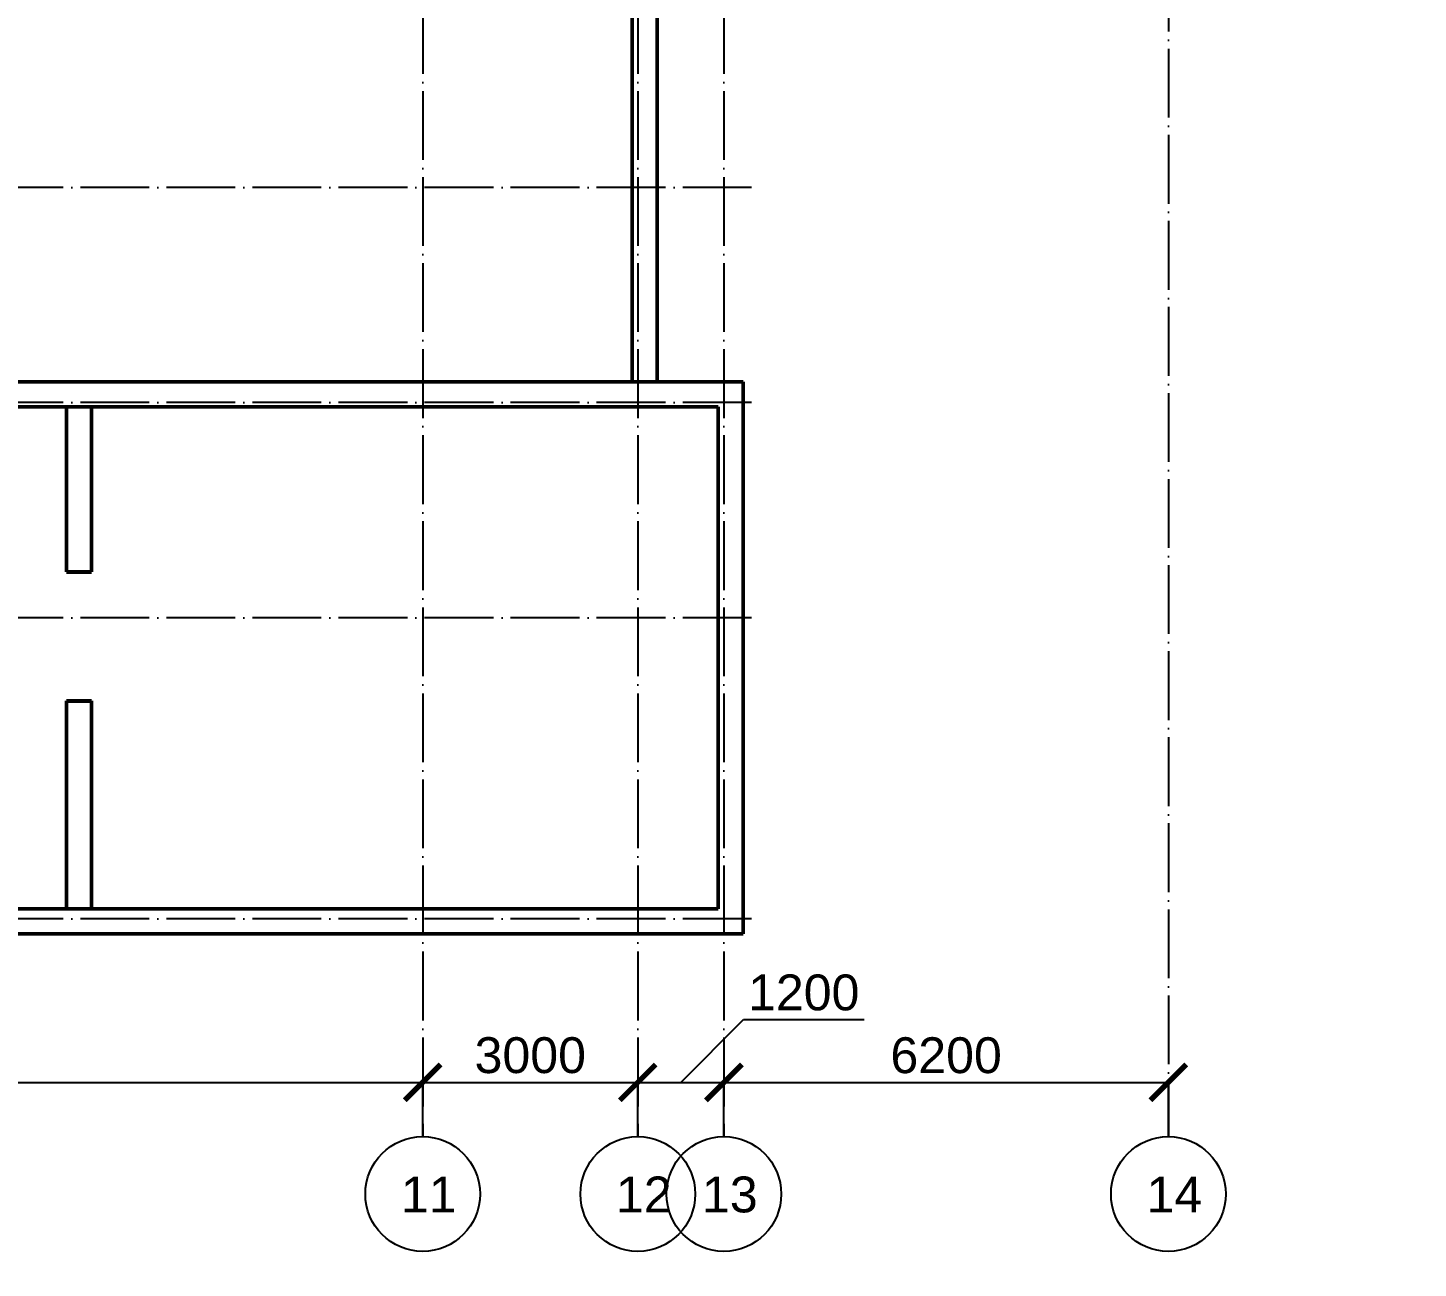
# Model space of a CAD drawing. Header units: millimetres. Extents: x 1982 to 10001982, y -1005230 to 4320529.
# Drawn here: x 2151156 to 2170548, y 1203016 to 1220314 of the extents above; entities that cross this region are included whole.
import ezdxf

# ---------------------------------------------------------------- set-up
doc = ezdxf.new("R2010")
doc.units = ezdxf.units.MM
doc.linetypes.add('ACAD_ISO04W100', pattern=[30, 24, -3, 0, -3])
doc.layers.add('Level 63', color=7, linetype='Continuous', lineweight=0)
doc.layers.add('Стены', color=7, linetype='Continuous', lineweight=50)
for name, color, linetype in [('Оси', 30, 'Continuous'), ('Осн надпись', 7, 'Continuous'), ('размеры оси', 163, 'Continuous')]:
    doc.layers.add(name, color=color, linetype=linetype)
doc.styles.get("Standard").update_dxf_attribs({"font": 'arial.ttf'})
doc.dimstyles.new('200', dxfattribs={"dimtxt": 500, "dimasz": 500, "dimexe": 3, "dimexo": 1.2, "dimgap": 120, "dimtad": 1, "dimtxsty": 'Standard', "dimblk": 'ARCHTICK', "dimcen": 500, "dimadec": 0, "dimazin": 0, "dimtfac": 1, "dimtmove": 1, "dimatfit": 3, "dimldrblk": 'ARCHTICK', "dimfxl": 0, "dimarcsym": 2})

# ---------------------------------------------------------------- blocks, each defined once
blk = doc.blocks.new('_ArchTick')
at = {"color": 0, "linetype": 'ByBlock', "const_width": 0.15}
blk.add_lwpolyline([(-0.5, -0.5), (0.5, 0.5)], dxfattribs=at)
blk = doc.blocks.new('*D264')
at = {"layer": 'Defpoints', "color": 0, "lineweight": 0, "transparency": 16777216}
for p in [(2156664, 1205607), (2133864, 1204850), (2156664, 1204850)]:
    blk.add_point(p, dxfattribs=at)
at = {"layer": 'размеры оси', "color": 0, "lineweight": -2, "transparency": 16777216}
for p, q in [((2133864, 1204851), (2133864, 1205610)), ((2133864, 1205607), (2156664, 1205607)), ((2156664, 1204851), (2156664, 1205610))]:
    blk.add_line(p, q, dxfattribs=at)
at = {"layer": 'размеры оси', "color": 0, "lineweight": -2, "transparency": 16777216, "xscale": 500, "yscale": 500, "zscale": 500, "rotation": 180}
blk.add_blockref('_ArchTick', (2133864, 1205607), dxfattribs=at)
at = {"layer": 'размеры оси', "color": 0, "lineweight": -2, "transparency": 16777216, "xscale": 500, "yscale": 500, "zscale": 500}
blk.add_blockref('_ArchTick', (2156664, 1205607), dxfattribs=at)
at = {"layer": 'размеры оси', "color": 0, "transparency": 16777216, "insert": (2145264, 1205982), "char_height": 500, "attachment_point": 5}
blk.add_mtext('22800', dxfattribs=at)
blk = doc.blocks.new('*D265')
at = {"layer": 'Defpoints', "color": 0, "lineweight": 0, "transparency": 16777216}
for p in [(2159664, 1205607), (2156664, 1204850), (2159664, 1204850)]:
    blk.add_point(p, dxfattribs=at)
at = {"layer": 'размеры оси', "color": 0, "lineweight": -2, "transparency": 16777216}
for p, q in [((2156664, 1204851), (2156664, 1205610)), ((2156664, 1205607), (2159664, 1205607)), ((2159664, 1204851), (2159664, 1205610))]:
    blk.add_line(p, q, dxfattribs=at)
at = {"layer": 'размеры оси', "color": 0, "lineweight": -2, "transparency": 16777216, "xscale": 500, "yscale": 500, "zscale": 500, "rotation": 180}
blk.add_blockref('_ArchTick', (2156664, 1205607), dxfattribs=at)
at = {"layer": 'размеры оси', "color": 0, "lineweight": -2, "transparency": 16777216, "xscale": 500, "yscale": 500, "zscale": 500}
blk.add_blockref('_ArchTick', (2159664, 1205607), dxfattribs=at)
at = {"layer": 'размеры оси', "color": 0, "transparency": 16777216, "insert": (2158164, 1205983), "char_height": 500, "attachment_point": 5}
blk.add_mtext('3000', dxfattribs=at)
blk = doc.blocks.new('*D266')
at = {"layer": 'Defpoints', "color": 0, "lineweight": 0, "transparency": 16777216}
for p in [(2167064, 1205607), (2160864, 1204850), (2167064, 1204850)]:
    blk.add_point(p, dxfattribs=at)
at = {"layer": 'размеры оси', "color": 0, "lineweight": -2, "transparency": 16777216}
for p, q in [((2160864, 1204851), (2160864, 1205610)), ((2160864, 1205607), (2167064, 1205607)), ((2167064, 1204851), (2167064, 1205610))]:
    blk.add_line(p, q, dxfattribs=at)
at = {"layer": 'размеры оси', "color": 0, "lineweight": -2, "transparency": 16777216, "xscale": 500, "yscale": 500, "zscale": 500, "rotation": 180}
blk.add_blockref('_ArchTick', (2160864, 1205607), dxfattribs=at)
at = {"layer": 'размеры оси', "color": 0, "lineweight": -2, "transparency": 16777216, "xscale": 500, "yscale": 500, "zscale": 500}
blk.add_blockref('_ArchTick', (2167064, 1205607), dxfattribs=at)
at = {"layer": 'размеры оси', "color": 0, "transparency": 16777216, "insert": (2163964, 1205982), "char_height": 500, "attachment_point": 5}
blk.add_mtext('6200', dxfattribs=at)
blk = doc.blocks.new('*D282')
at = {"layer": 'Defpoints', "color": 0, "lineweight": 0, "transparency": 16777216}
for p in [(2160864, 1205607), (2159664, 1204850), (2160864, 1204850)]:
    blk.add_point(p, dxfattribs=at)
at = {"layer": 'размеры оси', "color": 0, "lineweight": -2, "transparency": 16777216}
for p, q in [((2160264, 1205607), (2161136, 1206482)), ((2161136, 1206482), (2162821, 1206482)), ((2159664, 1204851), (2159664, 1205610)), ((2159664, 1205607), (2160864, 1205607)), ((2160864, 1204851), (2160864, 1205610))]:
    blk.add_line(p, q, dxfattribs=at)
at = {"layer": 'размеры оси', "color": 0, "lineweight": -2, "transparency": 16777216, "xscale": 500, "yscale": 500, "zscale": 500, "rotation": 180}
blk.add_blockref('_ArchTick', (2159664, 1205607), dxfattribs=at)
at = {"layer": 'размеры оси', "color": 0, "lineweight": -2, "transparency": 16777216, "xscale": 500, "yscale": 500, "zscale": 500}
blk.add_blockref('_ArchTick', (2160864, 1205607), dxfattribs=at)
at = {"layer": 'размеры оси', "color": 0, "transparency": 16777216, "insert": (2161978, 1206858), "char_height": 500, "attachment_point": 5}
blk.add_mtext('1200', dxfattribs=at)

msp = doc.modelspace()

# ---------------------------------------------------------------- linework, layer by layer
at = {"lineweight": 53}
for p, q in [((2151693.993, 1212727.518), (2152043.993, 1212727.518)), ((2151693.993, 1210927.518), (2152043.993, 1210927.518))]:
    msp.add_line(p, q, dxfattribs=at)
at = {"layer": 'Level 63', "color": 7, "linetype": 'Continuous', "lineweight": 13}
msp.add_3dface([(2073109.386, 1191781.247), (2194259.386, 1191781.247), (2194259.386, 1249181.247), (2073109.386, 1249181.247)], dxfattribs=at)
at = {"layer": 'Оси', "linetype": 'ACAD_ISO04W100', "ltscale": 40}
for p, q in [((2156663.993, 1247034.392), (2156663.993, 1204849.904)), ((2159663.993, 1247034.392), (2159663.993, 1204849.904)), ((2160863.993, 1247034.392), (2160863.993, 1204849.904)), ((2167063.993, 1234421.894), (2167063.993, 1204849.904)), ((2161249.893, 1218087.518), (2076514.296, 1218087.518)), ((2161249.893, 1215087.518), (2076514.296, 1215087.518)), ((2161249.893, 1212087.518), (2076514.296, 1212087.518)), ((2161249.893, 1207887.518), (2076514.296, 1207887.518))]:
    msp.add_line(p, q, dxfattribs=at)
at = {"layer": 'Осн надпись', "ltscale": 40}
for centre in [(2156663.993, 1204049.904), (2159663.993, 1204049.904), (2160863.993, 1204049.904), (2167063.993, 1204049.904)]:
    msp.add_circle(centre, 800, dxfattribs=at)
at = {"layer": 'Стены'}
for p, q in [((2159583.993, 1215377.518), (2159583.993, 1220907.518)), ((2159933.993, 1215377.518), (2159933.993, 1220907.518)), ((2161133.993, 1215377.518), (2139919.44, 1215377.518)), ((2161133.993, 1207677.518), (2161133.993, 1215377.518)), ((2139919.44, 1215027.518), (2160783.993, 1215027.518)), ((2151693.993, 1215027.518), (2151693.993, 1212727.518)), ((2152043.993, 1215027.518), (2152043.993, 1212727.518)), ((2160783.993, 1208027.518), (2160783.993, 1215027.518)), ((2151693.993, 1210927.518), (2151693.993, 1208027.518)), ((2152043.993, 1210927.518), (2152043.993, 1208027.518)), ((2160783.993, 1208027.518), (2133973.993, 1208027.518)), ((2161133.993, 1207677.518), (2133623.993, 1207677.518))]:
    msp.add_line(p, q, dxfattribs=at)

# ---------------------------------------------------------------- texts
at = {"layer": 'Осн надпись', "char_height": 500, "width": 500, "attachment_point": 1}
for s, insert in [('11', (2156358.914, 1204293.667)), ('12', (2159358.914, 1204293.667)), ('13', (2160558.914, 1204293.667)), ('14', (2166758.914, 1204293.667))]:
    msp.add_mtext(s, dxfattribs=dict(at, insert=insert))

# ---------------------------------------------------------------- dimensions: what is measured, and where the dimension line sits
at = {"layer": 'размеры оси'}
dim = msp.add_linear_dim(base=(2160863.993, 1205607.098), p1=(2159663.993, 1204849.904), p2=(2160863.993, 1204849.904), dimstyle='200', override={"dimscale": 0, "dimtix": 0, "dimtofl": 1, "dimtmove": 1, "dimatfit": 3}, dxfattribs=at)
dim.commit()
dim.dimension.update_dxf_attribs({"geometry": '*D282', "text_midpoint": (2161256.197, 1206482.384), "dimtype": 160})
for base, p1, p2, picture, middle in [((2156663.993, 1205607.098), (2133863.993, 1204849.904), (2156663.993, 1204849.904), '*D264', (2145263.993, 1205982.384)), ((2159663.993, 1205607.098), (2156663.993, 1204849.904), (2159663.993, 1204849.904), '*D265', (2158163.993, 1205982.555)), ((2167063.993, 1205607.098), (2160863.993, 1204849.904), (2167063.993, 1204849.904), '*D266', (2163963.993, 1205982.384))]:
    dim = msp.add_linear_dim(base=base, p1=p1, p2=p2, dimstyle='200', dxfattribs=at)
    dim.commit()
    dim.dimension.update_dxf_attribs({"geometry": picture, "text_midpoint": middle})

doc.saveas('drawing.dxf')
